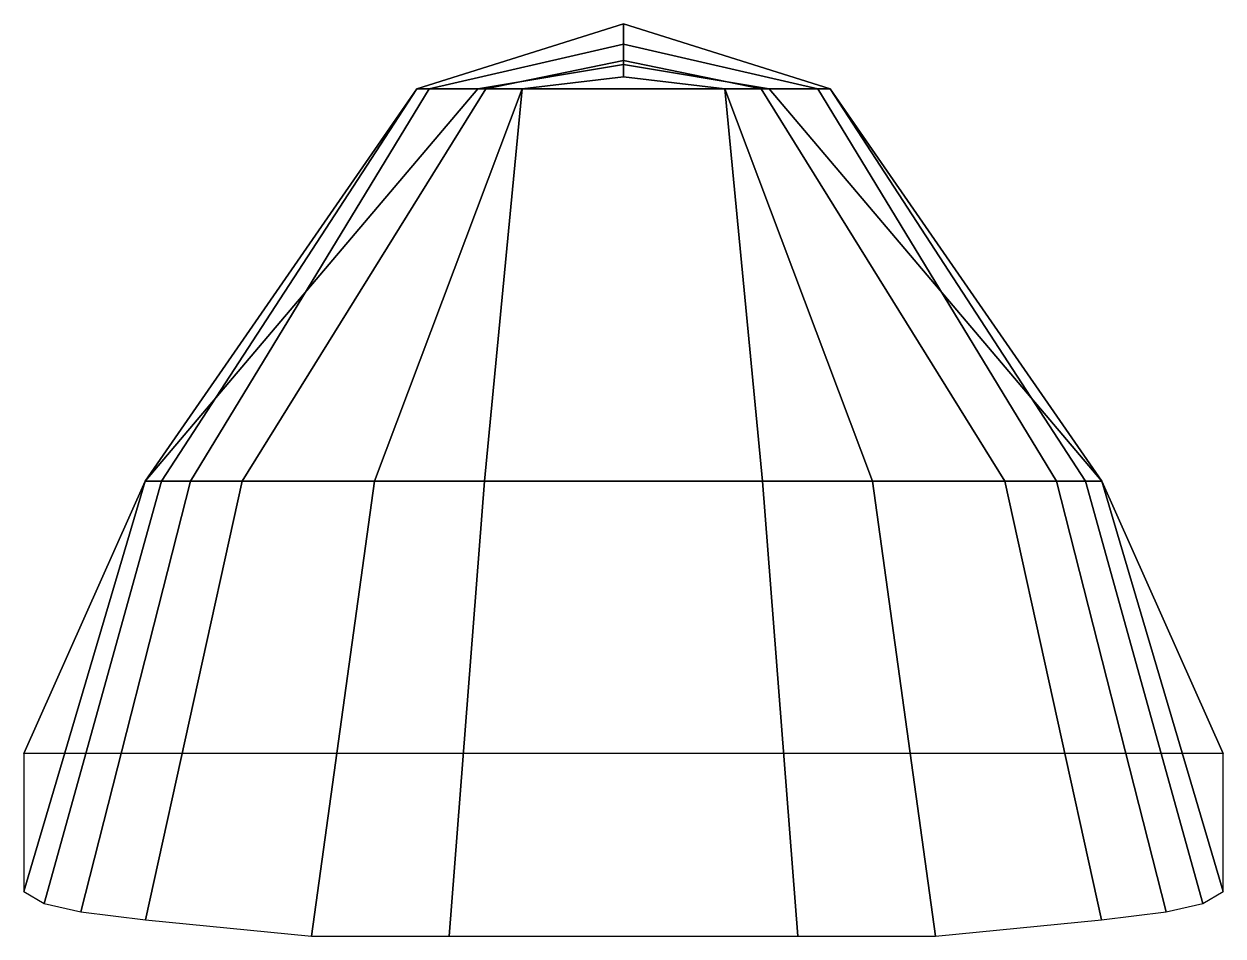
# Model space of a CAD drawing. Extents: x -1.48 to 1.48, y 8.16 to 10.41.
import ezdxf

# ---------------------------------------------------------------- set-up
doc = ezdxf.new("R2010")
doc.units = 0
doc.layers.add('NOSE', color=2, linetype='CONTINUOUS')

msp = doc.modelspace()

# ---------------------------------------------------------------- linework, layer by layer
at = {"layer": 'NOSE'}
for points in [[(0, 10.41, -0.26), (0, 10.41, -0.45), (-0.51, 10.25, -0.55), (-0.51, 10.25, -0.16)], [(0, 10.41, -0.45), (0, 10.31, -0.64), (-0.36, 10.25, -0.7), (-0.51, 10.25, -0.55)], [(0, 10.36, -0.1), (0, 10.41, -0.26), (-0.51, 10.25, -0.16), (-0.48, 10.25, -0.1)], [(0.51, 10.25, -0.16), (0.51, 10.25, -0.55), (0, 10.41, -0.45), (0, 10.41, -0.26)], [(0.51, 10.25, -0.55), (0.36, 10.25, -0.7), (0, 10.31, -0.64), (0, 10.41, -0.45)], [(0.48, 10.25, -0.1), (0.51, 10.25, -0.16), (0, 10.41, -0.26), (0, 10.36, -0.1)], [(0, 10.32, -0.03), (0, 10.36, -0.1), (-0.48, 10.25, -0.1), (-0.34, 10.25, 0.01)], [(0.34, 10.25, 0.01), (0.48, 10.25, -0.1), (0, 10.36, -0.1), (0, 10.32, -0.03)], [(0, 10.31, -0.64), (0, 10.31, -0.64), (0.36, 10.25, -0.7), (-0.36, 10.25, -0.7)], [(0, 10.28, 0.02), (0, 10.32, -0.03), (-0.34, 10.25, 0.01), (-0.25, 10.25, 0.05)], [(0.25, 10.25, 0.05), (0.34, 10.25, 0.01), (0, 10.32, -0.03), (0, 10.28, 0.02)], [(0, 10.28, 0.02), (0, 10.28, 0.02), (-0.25, 10.25, 0.05), (0.25, 10.25, 0.05)], [(-0.51, 10.25, -0.16), (-0.51, 10.25, -0.55), (-1.180744, 9.2822, -1.31681), (-1.180744, 9.2822, 0.294746)], [(-0.36, 10.25, -0.7), (0.36, 10.25, -0.7), (1.180744, 9.2822, -1.31681), (-1.180744, 9.2822, -1.31681)], [(-0.51, 10.25, -0.16), (-0.51, 10.25, -0.16), (-1.180744, 9.2822, 0.294746), (-1.140854, 9.2822, 0.446328)], [(-0.51, 10.25, -0.55), (-0.36, 10.25, -0.7), (-1.180744, 9.2822, -1.31681)], [(-0.48, 10.25, -0.1), (-0.51, 10.25, -0.16), (-1.140854, 9.2822, 0.446328), (-1.069052, 9.2822, 0.55802)], [(-0.34, 10.25, 0.01), (-0.48, 10.25, -0.1), (-1.069052, 9.2822, 0.55802), (-0.941404, 9.2822, 0.67769)], [(-0.25, 10.25, 0.05), (-0.34, 10.25, 0.01), (-0.941404, 9.2822, 0.67769), (-0.614306, 9.2822, 0.813316)], [(-0.25, 10.25, 0.05), (-0.25, 10.25, 0.05), (-0.614306, 9.2822, 0.813316), (-0.343054, 9.2822, 0.853206)], [(0.25, 10.25, 0.05), (-0.25, 10.25, 0.05), (-0.343054, 9.2822, 0.853206), (0.343054, 9.2822, 0.853206)], [(0.614306, 9.2822, 0.813316), (0.941404, 9.2822, 0.67769), (0.34, 10.25, 0.01), (0.25, 10.25, 0.05)], [(0.343054, 9.2822, 0.853206), (0.614306, 9.2822, 0.813316), (0.25, 10.25, 0.05)], [(0.941404, 9.2822, 0.67769), (1.069052, 9.2822, 0.55802), (0.48, 10.25, -0.1), (0.34, 10.25, 0.01)], [(1.180744, 9.2822, -1.31681), (1.180744, 9.2822, -1.31681), (0.36, 10.25, -0.7), (0.51, 10.25, -0.55)], [(1.069052, 9.2822, 0.55802), (1.140854, 9.2822, 0.446328), (0.51, 10.25, -0.16), (0.48, 10.25, -0.1)], [(1.180744, 9.2822, 0.294746), (1.180744, 9.2822, -1.31681), (0.51, 10.25, -0.55), (0.51, 10.25, -0.16)], [(1.140854, 9.2822, 0.446328), (1.180744, 9.2822, 0.294746), (0.51, 10.25, -0.16)], [(-1.180744, 9.2822, -1.31681), (1.180744, 9.2822, -1.31681), (1.48, 8.61, -1.45), (-1.48, 8.61, -1.45)], [(-1.180744, 9.2822, 0.294746), (-1.180744, 9.2822, -1.31681), (-1.48, 8.61, -1.45), (-1.48, 8.27, 0.57)], [(-1.140854, 9.2822, 0.446328), (-1.180744, 9.2822, 0.294746), (-1.48, 8.27, 0.57), (-1.43, 8.24, 0.76)], [(-1.069052, 9.2822, 0.55802), (-1.140854, 9.2822, 0.446328), (-1.43, 8.24, 0.76), (-1.34, 8.22, 0.9)], [(-0.941404, 9.2822, 0.67769), (-1.069052, 9.2822, 0.55802), (-1.34, 8.22, 0.9), (-1.18, 8.2, 1.05)], [(-0.614306, 9.2822, 0.813316), (-0.941404, 9.2822, 0.67769), (-1.18, 8.2, 1.05), (-0.77, 8.16, 1.22)], [(-0.343054, 9.2822, 0.853206), (-0.614306, 9.2822, 0.813316), (-0.77, 8.16, 1.22), (-0.43, 8.16, 1.27)], [(0.343054, 9.2822, 0.853206), (-0.343054, 9.2822, 0.853206), (-0.43, 8.16, 1.27), (0.43, 8.16, 1.27)], [(0.43, 8.16, 1.27), (0.77, 8.16, 1.22), (0.614306, 9.2822, 0.813316), (0.343054, 9.2822, 0.853206)], [(0.77, 8.16, 1.22), (1.18, 8.2, 1.05), (0.941404, 9.2822, 0.67769), (0.614306, 9.2822, 0.813316)], [(1.18, 8.2, 1.05), (1.34, 8.22, 0.9), (1.069052, 9.2822, 0.55802), (0.941404, 9.2822, 0.67769)], [(1.34, 8.22, 0.9), (1.43, 8.24, 0.76), (1.140854, 9.2822, 0.446328), (1.069052, 9.2822, 0.55802)], [(1.43, 8.24, 0.76), (1.48, 8.27, 0.57), (1.180744, 9.2822, 0.294746), (1.140854, 9.2822, 0.446328)], [(1.48, 8.27, 0.57), (1.48, 8.61, -1.45), (1.180744, 9.2822, -1.31681), (1.180744, 9.2822, 0.294746)]]:
    msp.add_3dface(points, dxfattribs=at)

doc.saveas('drawing.dxf')
